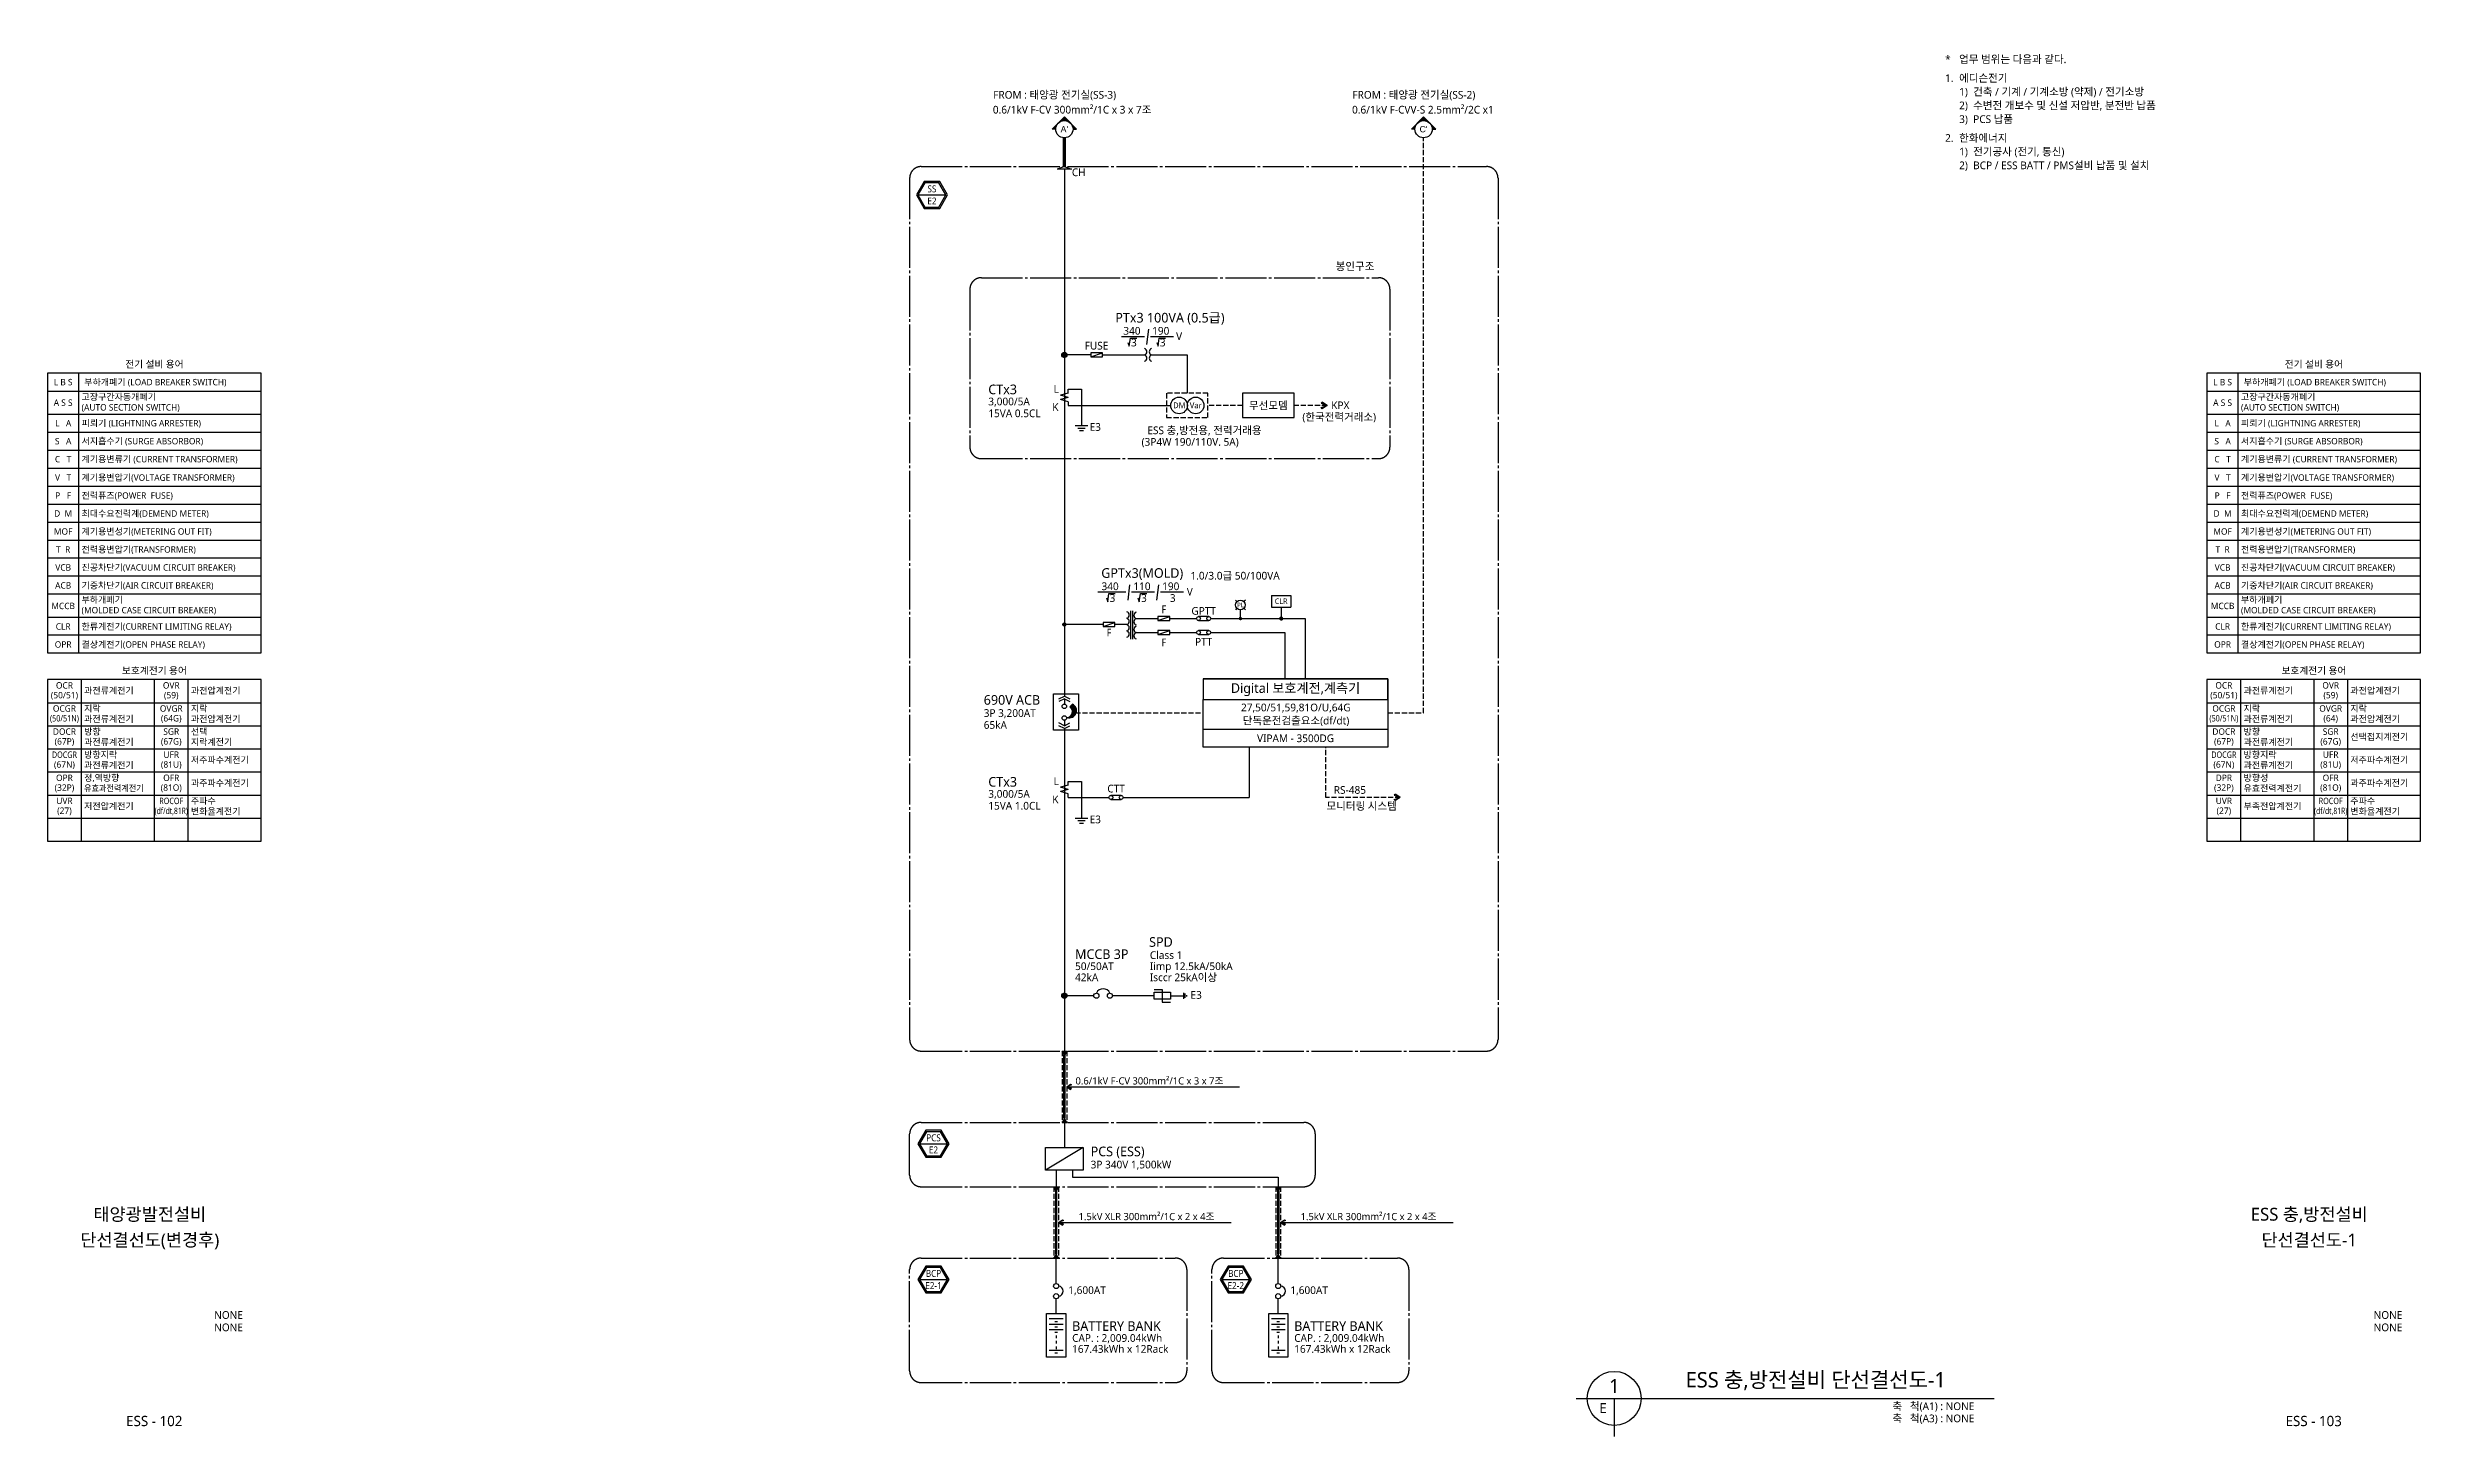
# Model space of a CAD drawing. Header units: millimetres. Extents: x 6276 to 501578, y 2533 to 56800.
# Drawn here: x 157590 to 250010, y 2695 to 56800 of the extents above; entities that cross this region are included whole.
import ezdxf
from ezdxf.enums import TextEntityAlignment as Align

# ---------------------------------------------------------------- set-up
doc = ezdxf.new("R2010")
doc.units = ezdxf.units.MM
doc.header["$LTSCALE"] = 100
doc.set_wipeout_variables(frame=1)
for name, pattern in [('C4', [19, 16, -1, 1, -1]), ('HIDDEN', [0.375, 0.25, -0.125]), ('LH2', [2.75, 2, -0.75])]:
    doc.linetypes.add(name, pattern=pattern)
for name, color, linetype in [('E-ELEC', 3, 'Continuous'), ('E-LINE', 4, 'Continuous'), ('E-TABL', 1, 'Continuous'), ('E-TEXT', 7, 'Continuous'), ('도면 TITLE', 4, 'Continuous')]:
    doc.layers.add(name, color=color, linetype=linetype)
doc.styles.add('aar', font='arial.ttf')
doc.styles.add('MG', font='malgun.ttf')

msp = doc.modelspace()

# ---------------------------------------------------------------- hatches: boundary and pattern name
at = {"layer": 'E-ELEC'}
msp.add_hatch(color=256, dxfattribs=at).paths.add_polyline_path([(197508, 31223), (197403, 31118, -0.720759), (197298, 30698, 0.926031)])
at = {"layer": 'E-LINE'}
for points in [[(197193, 17552), (197102, 17710), (197284, 17710)], [(197193, 15088), (197102, 14931), (197284, 14931)], [(196875, 12267), (196784, 12425), (196966, 12425)], [(205524, 12267), (205433, 12425), (205615, 12425)], [(196875, 9803), (196784, 9646), (196966, 9646)], [(205524, 9803), (205433, 9646), (205615, 9646)]]:
    msp.add_hatch(color=256, dxfattribs=at).paths.add_polyline_path(points)

# ---------------------------------------------------------------- linework, layer by layer
at = {"layer": 'E-ELEC'}
for p, q in [((196720, 53617), (197193, 54097)), ((196856, 53617), (196720, 53617)), ((197666, 53617), (197193, 54097)), ((197530, 53617), (197666, 53617)), ((210710, 53617), (211183, 54097)), ((210846, 53617), (210710, 53617)), ((211656, 53617), (211183, 54097)), ((211520, 53617), (211656, 53617)), ((198218, 44900), (198218, 44748)), ((198674, 44900), (198218, 44900)), ((198218, 44748), (198674, 44748)), ((198674, 44748), (198674, 44900)), ((197613, 42069), (198105, 42069)), ((197712, 41972), (198006, 41972)), ((197785, 41876), (197933, 41876)), ((205262, 35457), (205262, 34996)), ((205262, 35457), (206017, 35457)), ((206017, 35457), (206017, 34996)), ((198704, 34400), (198704, 34248)), ((199160, 34400), (198704, 34400)), ((198704, 34248), (199160, 34248)), ((199160, 34248), (199160, 34400)), ((199772, 34850), (199772, 33748)), ((199846, 34850), (199846, 33748)), ((200839, 34631), (200839, 34479)), ((201295, 34631), (200839, 34631)), ((200839, 34479), (201295, 34479)), ((201295, 34479), (201295, 34631)), ((202818, 34631), (202418, 34631)), ((202418, 34479), (202818, 34479)), ((204051, 34555), (204051, 34897)), ((205262, 34996), (206017, 34996)), ((205640, 34996), (205640, 34555)), ((200839, 34088), (200839, 33936)), ((201295, 34088), (200839, 34088)), ((200839, 33936), (201295, 33936)), ((201295, 33936), (201295, 34088)), ((202818, 34088), (202418, 34088)), ((202418, 33936), (202818, 33936)), ((196983, 31433), (197193, 31538)), ((197193, 31433), (196983, 31328)), ((197193, 31538), (197403, 31433)), ((197193, 31433), (197193, 31223)), ((197193, 31433), (197403, 31328)), ((197193, 30593), (197193, 30383)), ((197403, 31118), (197508, 31223)), ((197193, 30383), (196983, 30488)), ((197193, 30278), (196983, 30383)), ((197193, 30383), (197403, 30488)), ((197193, 30278), (197403, 30383)), ((199407, 27664), (199006, 27664)), ((199006, 27512), (199407, 27512)), ((197613, 26783), (198105, 26783)), ((197712, 26687), (198006, 26687)), ((197785, 26591), (197933, 26591)), ((198339, 19864), (197193, 19864)), ((200687, 19864), (199069, 19864)), ((201327, 19864), (201844, 19864)), ((201844, 19748), (201844, 19979)), ((201901, 19777), (201901, 19950)), ((201959, 19835), (201959, 19892)), ((197931, 13957), (196455, 13066)), ((196502, 5781), (196502, 7489)), ((196502, 7489), (197249, 7489)), ((197249, 7489), (197249, 5781)), ((205151, 5781), (205151, 7489)), ((205151, 7489), (205898, 7489)), ((205898, 7489), (205898, 5781)), ((197142, 7275), (196608, 7275)), ((197142, 7062), (196608, 7062)), ((197142, 6848), (196608, 6848)), ((196929, 7168), (196822, 7168)), ((196929, 6955), (196822, 6955)), ((196929, 6741), (196822, 6741)), ((196875, 6635), (196875, 6528)), ((205791, 7275), (205257, 7275)), ((205791, 7062), (205257, 7062)), ((205791, 6848), (205257, 6848)), ((205578, 7168), (205471, 7168)), ((205578, 6955), (205471, 6955)), ((205578, 6741), (205471, 6741)), ((205524, 6635), (205524, 6528)), ((197249, 5781), (196502, 5781)), ((197142, 6048), (196608, 6048)), ((196929, 5941), (196822, 5941)), ((196875, 6421), (196875, 6314)), ((196875, 6208), (196875, 6101)), ((205898, 5781), (205151, 5781)), ((205791, 6048), (205257, 6048)), ((205578, 5941), (205471, 5941)), ((205524, 6421), (205524, 6314)), ((205524, 6208), (205524, 6101))]:
    msp.add_line(p, q, dxfattribs=at)
at = {"layer": 'E-ELEC', "linetype": 'Continuous'}
for p, q in [((197194, 52161), (196911, 52053)), ((197475, 52053), (196911, 52053)), ((198218, 44748), (198674, 44900)), ((203915, 35216), (203852, 35277)), ((204247, 35277), (204185, 35218)), ((198704, 34248), (199160, 34400)), ((200839, 34479), (201295, 34631)), ((203914, 34955), (203852, 34895)), ((204247, 34895), (204186, 34954)), ((200839, 33936), (201295, 34088))]:
    msp.add_line(p, q, dxfattribs=at)
at = {"layer": 'E-ELEC', "ltscale": 10}
for p, q in [((200687, 20107), (201007, 20107)), ((201007, 20107), (201007, 19620)), ((201007, 19620), (201327, 19620))]:
    msp.add_line(p, q, dxfattribs=at)
at = {"layer": 'E-ELEC', "linetype": 'Continuous'}
msp.add_lwpolyline([(197192, 52161), (197475, 52053)], dxfattribs=at)
at = {"layer": 'E-ELEC', "linetype": 'Continuous', "const_width": 121}
for points in [[(197133, 44824, 1), (197253, 44824, 1)], [(197133, 19864, 1), (197253, 19864, 1)]]:
    msp.add_lwpolyline(points, format="xyb", close=True, dxfattribs=at)
at = {"layer": 'E-ELEC'}
for points, const_width in [([(197153, 34324, 1), (197233, 34324, 1)], 80), ([(204018, 34555, -1), (204084, 34555, -1)], 66.7), ([(205600, 34555, 1), (205680, 34555, 1)], 80)]:
    msp.add_lwpolyline(points, format="xyb", close=True, dxfattribs=dict(at, const_width=const_width))
at = {"layer": 'E-ELEC', "ltscale": 10}
msp.add_lwpolyline([(200687, 20001), (201327, 20001), (201327, 19726), (200687, 19726)], close=True, dxfattribs=at)
at = {"layer": 'E-ELEC'}
msp.add_lwpolyline([(196455, 13957), (197931, 13957), (197931, 13066), (196455, 13066)], close=True, dxfattribs=at)
at = {"layer": 'E-ELEC', "linetype": 'Continuous'}
for centre, radius in [((197193, 53617), 337), ((211183, 53617), 337), ((204051, 35085), 188)]:
    msp.add_circle(centre, radius, dxfattribs=at)
at = {"layer": 'E-ELEC'}
for centre, radius in [((197193, 44824), 101), ((197193, 44824), 67.9), ((197193, 44824), 40.3), ((201659, 42856), 324), ((202307, 42856), 324), ((197193, 34324), 53.5), ((202418, 34555), 76), ((202818, 34555), 76), ((202418, 34012), 76), ((202818, 34012), 76), ((197193, 31136), 87.5), ((197193, 30681), 87.5), ((199006, 27588), 76), ((199407, 27588), 76), ((197193, 19864), 101), ((197193, 19864), 101), ((197193, 19864), 40.3), ((197193, 19864), 40.3), ((198439, 19864), 100), ((198969, 19864), 100), ((196875, 8556), 100), ((205524, 8556), 100), ((196875, 8160), 100), ((205524, 8160), 100)]:
    msp.add_circle(centre, radius, dxfattribs=at)
for centre, radius, start, end in [((200284, 44948), 127, 284.17223, 75.82777), ((200284, 44701), 127, 284.17223, 75.82777), ((200623, 44948), 127, 104.17223, 255.82777), ((200623, 44701), 127, 104.17223, 255.82777), ((199592, 34694), 127, 284.17223, 75.82777), ((199592, 34447), 127, 284.17223, 75.82777), ((199592, 34200), 127, 284.17223, 75.82777), ((200026, 34679), 127, 104.17223, 255.82777), ((200026, 34431), 127, 104.17223, 255.82777), ((200026, 34135), 127, 104.17223, 255.82777), ((199592, 33953), 127, 284.17223, 75.82777), ((200026, 33888), 127, 104.17223, 255.82777), ((197383, 30969), 283, 252.5973, 63.79989), ((197281, 30926), 228, 274.39871, 57.52881), ((198704, 19852), 287, 22.9493, 157.0507), ((196951, 8358), 200, 276.97298, 83.02702), ((205600, 8358), 200, 276.97298, 83.02702)]:
    msp.add_arc(centre, radius, start, end, dxfattribs=at)
for points in [[(196720, 53617), (196856, 53617), (196947, 53847)], [(196959, 53859), (197193, 53954), (197193, 54097)], [(197427, 53859), (197193, 53954), (197193, 54097)], [(197666, 53617), (197530, 53617), (197439, 53847)], [(210710, 53617), (210846, 53617), (210937, 53847)], [(210949, 53859), (211183, 53954), (211183, 54097)], [(211417, 53859), (211183, 53954), (211183, 54097)], [(211656, 53617), (211520, 53617), (211429, 53847)]]:
    msp.add_solid(points, dxfattribs=at)
at = {"layer": 'E-LINE'}
for p, q in [((198218, 44824), (197193, 44824)), ((198674, 44824), (200315, 44824)), ((200592, 44824), (201978, 44824)), ((197347, 43338), (197347, 43490)), ((197347, 43490), (197859, 43490)), ((197859, 43490), (197859, 42069)), ((197347, 43338), (197039, 43253)), ((197347, 43169), (197039, 43253)), ((197347, 43169), (197039, 43084)), ((197347, 43000), (197039, 43084)), ((197347, 42994), (197347, 42856)), ((197347, 42856), (201335, 42856)), ((198704, 34324), (197193, 34324)), ((199623, 34324), (199160, 34324)), ((199995, 34555), (200839, 34555)), ((201295, 34555), (202342, 34555)), ((202894, 34555), (206570, 34555)), ((206570, 34555), (206570, 32210)), ((199995, 34012), (200839, 34012)), ((201295, 34012), (202342, 34012)), ((202894, 34012), (205775, 34012)), ((205775, 34012), (205775, 32210)), ((197347, 28069), (197039, 27985)), ((197347, 27900), (197039, 27985)), ((197347, 27900), (197039, 27816)), ((197347, 27731), (197039, 27816)), ((197347, 28069), (197347, 28205)), ((197347, 28205), (197859, 28205)), ((197347, 27588), (197347, 27731)), ((197859, 28205), (197859, 26783)), ((197193, 14931), (197193, 13957)), ((196875, 13066), (196875, 12425)), ((196875, 7489), (196875, 8059)), ((205524, 7489), (205524, 8059))]:
    msp.add_line(p, q, dxfattribs=at)
at = {"layer": 'E-LINE', "linetype": 'Continuous'}
for p, q in [((204395, 29551), (204395, 27588)), ((197347, 27588), (198930, 27588)), ((199483, 27588), (204395, 27588))]:
    msp.add_line(p, q, dxfattribs=at)
at = {"layer": 'E-LINE', "const_width": 130}
msp.add_lwpolyline([(197193, 53280), (197193, 52160)], dxfattribs=at)
at = {"layer": 'E-LINE'}
for points in [[(197193, 52053), (197193, 31538)], [(197193, 30278), (197193, 17710)], [(197511, 13066), (197511, 12794), (205524, 12794), (205524, 12425)]]:
    msp.add_lwpolyline(points, dxfattribs=at)
at = {"layer": 'E-LINE', "ltscale": 2}
for points in [[(201978, 44824), (201978, 43328)], [(196875, 8656), (196875, 9646)], [(205524, 8656), (205524, 9646)]]:
    msp.add_lwpolyline(points, dxfattribs=at)
at = {"layer": 'E-LINE'}
for points in [[(197193, 17552), (197102, 17710), (197284, 17710)], [(197193, 15088), (197102, 14931), (197284, 14931)], [(196875, 12267), (196784, 12425), (196966, 12425)], [(205524, 12267), (205433, 12425), (205615, 12425)], [(196875, 9803), (196784, 9646), (196966, 9646)], [(205524, 9803), (205433, 9646), (205615, 9646)]]:
    msp.add_lwpolyline(points, close=True, dxfattribs=at)
at = {"layer": 'E-LINE', "ltscale": 0.9, "const_width": 100, "flags": 128}
msp.add_lwpolyline([(197193, 17552), (197193, 15088)], dxfattribs=at)
at = {"layer": 'E-LINE', "linetype": 'HIDDEN', "ltscale": 7, "const_width": 100, "flags": 128}
for points in [[(196875, 12267), (196875, 9803)], [(205524, 12267), (205524, 9803)]]:
    msp.add_lwpolyline(points, dxfattribs=at)
at = {"layer": 'E-LINE'}
msp.add_circle((197193, 34324), 63, dxfattribs=at)
at = {"layer": 'E-TABL', "linetype": 'C4'}
for p, q in [((191618, 52161), (213632, 52161)), ((191168, 51711), (191168, 18160)), ((214082, 51711), (214082, 18160)), ((193513, 47381), (193513, 41235)), ((193963, 47831), (209424, 47831)), ((209874, 47381), (209874, 41235)), ((193963, 40785), (209424, 40785)), ((191618, 17710), (213632, 17710)), ((191618, 14931), (206514, 14931)), ((191618, 12425), (206514, 12425)), ((191618, 9646), (201513, 9646)), ((203391, 9646), (210162, 9646)), ((201963, 9196), (201963, 5250)), ((210612, 9196), (210612, 5250)), ((191618, 4800), (201513, 4800)), ((203391, 4800), (210162, 4800))]:
    msp.add_line(p, q, dxfattribs=at)
at = {"layer": 'E-TABL', "linetype": 'Continuous'}
for p, q in [((191491, 51056), (192580, 51056)), ((191552, 14097), (192641, 14097))]:
    msp.add_line(p, q, dxfattribs=at)
at = {"layer": 'E-TABL', "linetype": 'LH2'}
for p, q in [((204131, 42856), (202785, 42856)), ((207426, 42856), (206144, 42856)), ((197622, 30881), (202598, 30881)), ((207370, 27588), (207370, 29551)), ((210273, 27588), (207370, 27588)), ((210084, 27714), (210041, 27671)), ((210041, 27671), (210273, 27588)), ((210041, 27504), (210273, 27588)), ((210084, 27461), (210041, 27504)), ((210273, 27588), (210084, 27714)), ((210273, 27588), (210084, 27461)), ((197102, 17710), (197102, 14931)), ((197284, 17710), (197284, 14931)), ((196784, 12425), (196784, 9646)), ((196966, 12425), (196966, 9646)), ((205433, 12425), (205433, 9646)), ((205615, 12425), (205615, 9646))]:
    msp.add_line(p, q, dxfattribs=at)
at = {"layer": 'E-TABL'}
for p, q in [((207237, 42983), (207194, 42939)), ((207194, 42939), (207426, 42856)), ((207194, 42773), (207426, 42856)), ((207237, 42729), (207194, 42773)), ((207426, 42856), (207237, 42983)), ((207426, 42856), (207237, 42729)), ((202598, 32210), (208733, 32210)), ((202606, 32210), (209788, 32210)), ((209788, 32210), (209788, 29551)), ((202598, 31409), (208733, 31409)), ((202606, 31409), (209788, 31409)), ((208733, 30235), (202598, 30235)), ((209788, 30235), (202606, 30235)), ((197284, 16320), (204009, 16320)), ((196966, 11035), (203691, 11035)), ((205615, 11035), (212340, 11035))]:
    msp.add_line(p, q, dxfattribs=at)
at = {"layer": 'E-TABL', "color": 7, "linetype": 'Continuous'}
for p, q in [((191552, 8812), (192641, 8812)), ((203325, 8812), (204414, 8812))]:
    msp.add_line(p, q, dxfattribs=at)
at = {"layer": 'E-TABL', "linetype": 'LH2'}
msp.add_lwpolyline([(209788, 30881), (211183, 30881), (211183, 53280)], dxfattribs=at)
at = {"layer": 'E-TABL', "color": 7, "linetype": 'Continuous'}
for points in [[(191733, 51581), (191429, 51056), (191733, 50531), (192339, 50531), (192642, 51056), (192339, 51581)], [(191794, 14622), (191490, 14097), (191794, 13571), (192400, 13571), (192703, 14097), (192400, 14622)], [(191794, 9337), (191490, 8812), (191794, 8286), (192400, 8286), (192703, 8812), (192400, 9337)], [(203567, 9337), (203263, 8812), (203567, 8286), (204173, 8286), (204477, 8812), (204173, 9337)]]:
    msp.add_lwpolyline(points, close=True, dxfattribs=at)
at = {"layer": 'E-TABL', "linetype": 'Continuous'}
for points in [[(191764, 51528), (191491, 51056), (191764, 50585), (192308, 50585), (192580, 51056), (192308, 51528)], [(196765, 31628), (197742, 31628), (197742, 30205), (196765, 30205)], [(191825, 14568), (191552, 14097), (191825, 13625), (192369, 13625), (192641, 14097), (192369, 14568)], [(191825, 9283), (191552, 8812), (191825, 8340), (192369, 8340), (192641, 8812), (192369, 9283)], [(203598, 9283), (203325, 8812), (203598, 8340), (204142, 8340), (204414, 8812), (204142, 9283)]]:
    msp.add_lwpolyline(points, close=True, dxfattribs=at)
at = {"layer": 'E-TABL'}
for points in [[(157590, 33215), (165910, 33215), (165910, 44115), (157590, 44115)], [(241690, 33215), (250010, 33215), (250010, 44115), (241690, 44115)], [(206144, 43328), (204131, 43328), (204131, 42384), (206144, 42384)], [(202598, 31409), (209788, 31409), (209788, 32210), (202598, 32210)], [(209788, 29551), (202598, 29551), (202598, 31409), (209788, 31409)], [(197474, 16388), (197284, 16320), (197438, 16424)], [(197284, 16320), (197438, 16217), (197474, 16252)], [(197156, 11104), (196966, 11035), (197121, 11139)], [(205805, 11104), (205615, 11035), (205770, 11139)], [(196966, 11035), (197121, 10932), (197156, 10967)], [(205615, 11035), (205770, 10932), (205805, 10967)]]:
    msp.add_lwpolyline(points, close=True, dxfattribs=at)
for points in [[(158813, 33215), (158813, 44115)], [(242913, 33215), (242913, 44115)], [(157590, 43415), (165910, 43415)], [(157590, 42515), (165910, 42515)], [(241690, 43415), (250010, 43415)], [(241690, 42515), (250010, 42515)], [(157590, 41815), (165910, 41815)], [(241690, 41815), (250010, 41815)], [(157590, 41115), (165910, 41115)], [(241690, 41115), (250010, 41115)], [(157590, 40415), (165910, 40415)], [(241690, 40415), (250010, 40415)], [(157590, 39715), (165910, 39715)], [(157590, 39015), (165910, 39015)], [(241690, 39715), (250010, 39715)], [(241690, 39015), (250010, 39015)], [(157590, 38315), (165910, 38315)], [(241690, 38315), (250010, 38315)], [(157590, 37615), (165910, 37615)], [(241690, 37615), (250010, 37615)], [(157590, 36915), (165910, 36915)], [(157590, 36215), (165910, 36215)], [(241690, 36915), (250010, 36915)], [(241690, 36215), (250010, 36215)], [(157590, 35515), (165910, 35515)], [(241690, 35515), (250010, 35515)], [(157590, 34615), (165910, 34615)], [(241690, 34615), (250010, 34615)], [(157590, 33915), (165910, 33915)], [(241690, 33915), (250010, 33915)], [(165910, 25879), (165910, 32179), (157590, 32179), (157590, 25879)], [(158913, 25879), (158913, 32179)], [(161750, 32179), (161750, 25879)], [(163073, 25879), (163073, 32179)], [(250010, 25879), (250010, 32179), (241690, 32179), (241690, 25879)], [(243013, 25879), (243013, 32179)], [(245850, 32179), (245850, 25879)], [(247173, 25879), (247173, 32179)], [(157590, 31279), (165910, 31279)], [(241690, 31279), (250010, 31279)], [(157590, 30379), (165910, 30379)], [(241690, 30379), (250010, 30379)], [(157590, 29479), (165910, 29479)], [(241690, 29479), (250010, 29479)], [(157590, 28579), (165910, 28579)], [(241690, 28579), (250010, 28579)], [(157590, 27679), (165910, 27679)], [(241690, 27679), (250010, 27679)], [(157590, 26779), (165910, 26779)], [(157590, 25879), (165910, 25879)], [(241690, 26779), (250010, 26779)], [(241690, 25879), (250010, 25879)]]:
    msp.add_lwpolyline(points, dxfattribs=at)
at = {"layer": 'E-TABL', "linetype": 'LH2'}
msp.add_lwpolyline([(202785, 43328), (201172, 43328), (201172, 42384), (202785, 42384)], close=True, dxfattribs=at)
at = {"layer": 'E-TABL', "linetype": 'C4'}
for points in [[(191168, 12875), (191168, 14481)], [(206964, 14481), (206964, 12875)], [(191168, 5250), (191168, 9196)], [(202941, 5250), (202941, 9196)]]:
    msp.add_lwpolyline(points, dxfattribs=at)
for centre, start, end in [((191618, 51711), 90, 180), ((213632, 51711), 0, 90), ((193963, 47381), 90, 180), ((209424, 47381), 0, 90), ((193963, 41235), 180, 270), ((209424, 41235), 270, 0), ((191618, 18160), 180, 270), ((191618, 14481), 90, 180), ((206514, 14481), 0, 90), ((191618, 12875), 180, 270), ((206514, 12875), 270, 0), ((191618, 9196), 90, 180), ((201513, 9196), 0, 90), ((203391, 9196), 90, 180), ((210162, 9196), 0, 90), ((191618, 5250), 180, 270), ((201513, 5250), 270, 0), ((203391, 5250), 180, 270), ((210162, 5250), 270, 0)]:
    msp.add_arc(centre, 450, start, end, dxfattribs=at)
at = {"layer": 'E-TABL', "linetype": 'C4', "ltscale": 1.5}
msp.add_arc((213632, 18160), 450, 270, 0, dxfattribs=at)
at = {"layer": 'E-TEXT'}
for p, q in [((199424, 45548), (200316, 45548)), ((200465, 45824), (200392, 45227)), ((200546, 45548), (201438, 45548)), ((198496, 35597), (199584, 35597)), ((199733, 35874), (199660, 35277)), ((199814, 35597), (200706, 35597)), ((200855, 35874), (200782, 35277)), ((200936, 35597), (201828, 35597))]:
    msp.add_line(p, q, dxfattribs=at)
for points in [[(199669, 45309), (199722, 45163), (199763, 45478), (200010, 45478)], [(200791, 45309), (200844, 45163), (200885, 45478), (201132, 45478)], [(198835, 35358), (198887, 35212), (198928, 35527), (199176, 35527)], [(200059, 35358), (200112, 35212), (200153, 35527), (200400, 35527)]]:
    msp.add_lwpolyline(points, dxfattribs=at)
at = {"layer": '도면 TITLE'}
for p, q in [((217124, 4180), (233408, 4180)), ((218609, 4180), (218609, 2695))]:
    msp.add_line(p, q, dxfattribs=at)
msp.add_circle((218609, 4180), 1050, dxfattribs=at)

# ---------------------------------------------------------------- texts
at = {"layer": 'E-ELEC', "style": 'MG'}
for s, p in [('DM', (201430, 42747)), ('Var', (202078, 42747))]:
    msp.add_text(s, height=226.2, dxfattribs=at).set_placement(p)
for s, height, p in [('PL', 174.8, (204056, 34999)), ('CLR', 209.8, (205635, 35128))]:
    msp.add_text(s, height=height, dxfattribs=at).set_placement(p, align=Align.CENTER)
at = {"layer": 'E-TEXT', "style": 'MG'}
for s, height, p in [('0.6/1kV F-CV 300mm²/1C x 3 x 7조', 300, (194408, 54226)), ('FROM : 태양광 전기실(SS-3)', 300, (194422, 54805)), ('0.6/1kV F-CVV-S 2.5mm²/2C x1', 300, (208398, 54226)), ('FROM : 태양광 전기실(SS-2)', 300, (208412, 54805)), ('CH', 300, (197485, 51788)), ('PTx3 100VA (0.5급)', 375, (199177, 46087)), ('340', 300, (199490, 45613)), ('3', 300, (199790, 45156)), ('190', 300, (200612, 45613)), ('3', 300, (200912, 45156)), ('V', 300, (201545, 45402)), ('CTx3', 375, (194231, 43294)), ('(한국전력거래소)', 300, (206463, 42259)), ('KPX', 300, (207588, 42712)), ('340', 300, (198640, 35663)), ('3', 300, (198955, 35205)), ('110', 300, (199880, 35663)), ('3', 300, (200180, 35205)), ('190', 300, (201002, 35663)), ('3', 300, (201302, 35205)), ('V', 300, (201960, 35451)), ('690V ACB', 375, (194053, 31199)), ('CTx3', 375, (194231, 28008)), ('RS-485', 300, (207687, 27730)), ('모니터링 시스템', 300, (207403, 27106)), ('MCCB 3P', 375, (197610, 21296)), ('SPD', 375, (200494, 21770)), ('Class 1', 300, (200523, 21296)), ('Iimp 12.5kA/50kA', 300, (200523, 20864)), ('Isccr 25kA이상', 300, (200523, 20431)), ('E3', 300, (202106, 19746)), ('0.6/1kV F-CV 300mm²/1C x 3 x 7조', 280, (197627, 16408)), ('PCS (ESS)', 375, (198217, 13613)), ('1.5kV XLR 300mm²/1C x 2 x 4조', 280, (197746, 11123)), ('1.5kV XLR 300mm²/1C x 2 x 4조', 280, (206395, 11123)), ('1,600AT', 300, (197344, 8246)), ('1,600AT', 300, (205993, 8246)), ('CAP. : 2,009.04kWh', 300, (197496, 6384)), ('BATTERY BANK', 375, (197495, 6811)), ('CAP. : 2,009.04kWh', 300, (206145, 6384)), ('BATTERY BANK', 375, (206144, 6811)), ('167.43kWh x 12Rack', 300, (197496, 5957)), ('167.43kWh x 12Rack', 300, (206145, 5957))]:
    msp.add_text(s, height=height, dxfattribs=at).set_placement(p)
at = {"layer": 'E-TEXT'}
for s, height, style, p in [("A'", 245, 'aar', (197193, 53617)), ("C'", 245, 'aar', (211183, 53617)), ('FUSE', 300, 'MG', (198446, 45184)), ('전기 설비 용어', 270, 'MG', (161756, 44471)), ('전기 설비 용어', 270, 'MG', (245856, 44471)), ('L B S', 250, 'MG', (158201, 43765)), ('L B S', 250, 'MG', (242301, 43765)), ('A S S', 250, 'MG', (158201, 42965)), ('A S S', 250, 'MG', (242301, 42965)), ('S   A', 250, 'MG', (158201, 41465)), ('L   A', 250, 'MG', (158201, 42165)), ('S   A', 250, 'MG', (242301, 41465)), ('L   A', 250, 'MG', (242301, 42165)), ('C   T', 250, 'MG', (158201, 40765)), ('C   T', 250, 'MG', (242301, 40765)), ('V   T', 250, 'MG', (158201, 40047)), ('V   T', 250, 'MG', (242301, 40047)), ('P   F', 250, 'MG', (158201, 39347)), ('P   F', 250, 'MG', (242301, 39347)), ('MOF', 250, 'MG', (158201, 37947)), ('D  M', 250, 'MG', (158201, 38647)), ('MOF', 250, 'MG', (242301, 37947)), ('D  M', 250, 'MG', (242301, 38647)), ('T  R', 250, 'MG', (158201, 37247)), ('T  R', 250, 'MG', (242301, 37247)), ('VCB', 250, 'MG', (158201, 36547)), ('GPTx3(MOLD)', 375, 'MG', (200226, 36291)), ('VCB', 250, 'MG', (242301, 36547)), ('MCCB', 250, 'MG', (158201, 35047)), ('ACB', 250, 'MG', (158201, 35847)), ('MCCB', 250, 'MG', (242301, 35047)), ('ACB', 250, 'MG', (242301, 35847)), ('CLR', 250, 'MG', (158201, 34247)), ('GPTT', 300, 'MG', (202618, 34854)), ('CLR', 250, 'MG', (242301, 34247)), ('OPR', 250, 'MG', (158201, 33547)), ('PTT', 300, 'MG', (202618, 33650)), ('OPR', 250, 'MG', (242301, 33547)), ('보호계전기 용어', 270, 'MG', (161756, 32535)), ('보호계전기 용어', 270, 'MG', (245856, 32535)), ('(50/51)', 250, 'MG', (158251, 31546)), ('OCR', 250, 'MG', (158251, 31953)), ('OVR', 250, 'MG', (162411, 31953)), ('(59)', 250, 'MG', (162411, 31546)), ('Digital 보호계전,계측기', 375, 'MG', (206197, 31809)), ('(50/51)', 250, 'MG', (242351, 31546)), ('OCR', 250, 'MG', (242351, 31953)), ('OVR', 250, 'MG', (246511, 31953)), ('(59)', 250, 'MG', (246511, 31546)), ('OCGR', 250, 'MG', (158251, 31053)), ('OVGR', 250, 'MG', (162411, 31053)), ('(64G)', 250, 'MG', (162411, 30646)), ('27,50/51,59,81O/U,64G', 300, 'MG', (206206, 31067)), ('단독운전검출요소(df/dt)', 300, 'MG', (206216, 30572)), ('OCGR', 250, 'MG', (242351, 31053)), ('OVGR', 250, 'MG', (246511, 31053)), ('(64)', 250, 'MG', (246511, 30646)), ('DOCR', 250, 'MG', (158251, 30153)), ('(67P)', 250, 'MG', (158251, 29746)), ('(67G)', 250, 'MG', (162411, 29746)), ('SGR', 250, 'MG', (162411, 30153)), ('VIPAM - 3500DG', 300, 'MG', (206197, 29893)), ('DOCR', 250, 'MG', (242351, 30153)), ('(67P)', 250, 'MG', (242351, 29746)), ('(67G)', 250, 'MG', (246511, 29746)), ('SGR', 250, 'MG', (246511, 30153)), ('(67N)', 250, 'MG', (158251, 28846)), ('(81U)', 250, 'MG', (162411, 28846)), ('UFR', 250, 'MG', (162411, 29253)), ('(67N)', 250, 'MG', (242351, 28846)), ('(81U)', 250, 'MG', (246511, 28846)), ('UFR', 250, 'MG', (246511, 29253)), ('(32P)', 250, 'MG', (158251, 27946)), ('OPR', 250, 'MG', (158251, 28353)), ('(81O)', 250, 'MG', (162411, 27946)), ('OFR', 250, 'MG', (162411, 28353)), ('CTT', 300, 'MG', (199206, 27933)), ('(32P)', 250, 'MG', (242351, 27946)), ('DPR', 250, 'MG', (242351, 28353)), ('(81O)', 250, 'MG', (246511, 27946)), ('OFR', 250, 'MG', (246511, 28353)), ('UVR', 250, 'MG', (158251, 27453)), ('(27)', 250, 'MG', (158251, 27046)), ('UVR', 250, 'MG', (242351, 27453)), ('(27)', 250, 'MG', (242351, 27046))]:
    msp.add_text(s, height=height, dxfattribs=dict(at, style=style)).set_placement(p, align=Align.MIDDLE)
at = {"layer": 'E-TEXT', "linetype": 'Continuous', "style": 'MG', "width": 0.9}
for s, p in [('SS', (192036, 51292)), ('E2', (192036, 50820)), ('PCS', (192097, 14332)), ('E2', (192097, 13861)), ('E2-1', (192097, 8576)), ('BCP', (192097, 9048)), ('E2-2', (203870, 8576)), ('BCP', (203870, 9048))]:
    msp.add_text(s, height=270, dxfattribs=at).set_placement(p, align=Align.MIDDLE)
at = {"layer": 'E-TEXT', "linetype": 'Continuous', "style": 'MG'}
for s, p in [('봉인구조', (207761, 48128)), ('3,000/5A', (194231, 42861)), ('15VA 0.5CL', (194231, 42399)), ('E3', (198178, 41868)), ('1.0/3.0급 50/100VA', (202105, 36075)), ('3P 3,200AT', (194053, 30725)), ('65kA', (194053, 30262)), ('3,000/5A', (194231, 27576)), ('15VA 1.0CL', (194231, 27114)), ('E3', (198178, 26583)), ('42kA', (197610, 20431)), ('50/50AT', (197610, 20864)), ('3P 340V 1,500kW', (198217, 13138))]:
    msp.add_text(s, height=300, dxfattribs=at).set_placement(p)
at = {"layer": 'E-TEXT', "style": 'MG'}
for s, height, p in [('부하개폐기 (LOAD BREAKER SWITCH)', 250, (159024, 43765)), ('부하개폐기 (LOAD BREAKER SWITCH)', 250, (243124, 43765)), ('(AUTO SECTION SWITCH)', 250, (158917, 42782)), ('고장구간자동개폐기', 250, (158917, 43189)), ('(AUTO SECTION SWITCH)', 250, (243017, 42782)), ('고장구간자동개폐기', 250, (243017, 43189)), ('피뢰기 (LIGHTNING ARRESTER)', 250, (158917, 42165)), ('서지흡수기 (SURGE ABSORBOR)', 250, (158917, 41465)), ('(3P4W 190/110V. 5A)', 300, (200200, 41437)), ('피뢰기 (LIGHTNING ARRESTER)', 250, (243017, 42165)), ('서지흡수기 (SURGE ABSORBOR)', 250, (243017, 41465)), ('계기용변류기 (CURRENT TRANSFORMER)', 250, (158917, 40765)), ('계기용변류기 (CURRENT TRANSFORMER)', 250, (243017, 40765)), ('계기용변압기(VOLTAGE TRANSFORMER)', 250, (158917, 40047)), ('계기용변압기(VOLTAGE TRANSFORMER)', 250, (243017, 40047)), ('전력퓨즈(POWER  FUSE)', 250, (158917, 39347)), ('전력퓨즈(POWER  FUSE)', 250, (243017, 39347)), ('계기용변성기(METERING OUT FIT)', 250, (158917, 37947)), ('최대수요전력계(DEMEND METER)', 250, (158917, 38647)), ('계기용변성기(METERING OUT FIT)', 250, (243017, 37947)), ('최대수요전력계(DEMEND METER)', 250, (243017, 38647)), ('전력용변압기(TRANSFORMER)', 250, (158917, 37247)), ('전력용변압기(TRANSFORMER)', 250, (243017, 37247)), ('진공차단기(VACUUM CIRCUIT BREAKER)', 250, (158917, 36547)), ('진공차단기(VACUUM CIRCUIT BREAKER)', 250, (243017, 36547)), ('부하개폐기', 250, (158917, 35289)), ('기중차단기(AIR CIRCUIT BREAKER)', 250, (158917, 35847)), ('부하개폐기', 250, (243017, 35289)), ('기중차단기(AIR CIRCUIT BREAKER)', 250, (243017, 35847)), ('(MOLDED CASE CIRCUIT BREAKER)', 250, (158917, 34882)), ('한류계전기(CURRENT LIMITING RELAY)', 250, (158917, 34247)), ('(MOLDED CASE CIRCUIT BREAKER)', 250, (243017, 34882)), ('한류계전기(CURRENT LIMITING RELAY)', 250, (243017, 34247)), ('결상계전기(OPEN PHASE RELAY)', 250, (158917, 33547)), ('결상계전기(OPEN PHASE RELAY)', 250, (243017, 33547)), ('과전류계전기', 250, (159017, 31750)), ('과전압계전기', 250, (163177, 31750)), ('과전류계전기', 250, (243117, 31750)), ('과전압계전기', 250, (247277, 31750)), ('과전류계전기', 250, (159017, 30646)), ('지락', 250, (159017, 31053)), ('과전압계전기', 250, (163177, 30646)), ('지락', 250, (163177, 31053)), ('과전류계전기', 250, (243117, 30646)), ('지락', 250, (243117, 31053)), ('과전압계전기', 250, (247277, 30646)), ('지락', 250, (247277, 31053)), ('과전류계전기', 250, (159017, 29746)), ('방향', 250, (159017, 30153)), ('선택', 250, (163177, 30153)), ('지락계전기', 250, (163177, 29746)), ('과전류계전기', 250, (243117, 29746)), ('방향', 250, (243117, 30153)), ('선택접지계전기', 250, (247277, 29950)), ('과전류계전기', 250, (159017, 28846)), ('방향지락', 250, (159017, 29253)), ('저주파수계전기', 250, (163177, 29050)), ('과전류계전기', 250, (243117, 28846)), ('방향지락', 250, (243117, 29253)), ('저주파수계전기', 250, (247277, 29050)), ('정,역방향', 250, (159017, 28353)), ('과주파수계전기', 250, (163177, 28150)), ('유효전력계전기', 250, (243117, 27946)), ('방향성', 250, (243117, 28353)), ('과주파수계전기', 250, (247277, 28150)), ('저전압계전기', 250, (159017, 27250)), ('주파수', 250, (163177, 27453)), ('변화율계전기', 250, (163177, 27046)), ('부족전압계전기', 250, (243117, 27250)), ('주파수', 250, (247277, 27453)), ('변화율계전기', 250, (247277, 27046))]:
    msp.add_text(s, height=height, dxfattribs=at).set_placement(p, align=Align.MIDDLE_LEFT)
for s, p in [('L', (196978, 43352)), ('K', (196965, 42646)), ('L', (196978, 28067)), ('K', (196965, 27361))]:
    msp.add_text(s, height=300, dxfattribs=at).set_placement(p, align=Align.RIGHT)
for s, p in [('무선모뎀', (205137, 42856)), ('ESS 충,방전용, 전력거래용', (202651, 41887))]:
    msp.add_text(s, height=300, dxfattribs=at).set_placement(p, align=Align.MIDDLE_CENTER)
for s, height, width, p in [('F', 300, 0.9, (201067, 34915)), ('F', 300, 0.9, (198932, 34008)), ('F', 300, 0.9, (201067, 33624)), ('(50/51N)', 250, 0.8, (158251, 30646)), ('(50/51N)', 250, 0.8, (242351, 30646)), ('DOCGR', 250, 0.8, (158251, 29253)), ('DOCGR', 250, 0.8, (242351, 29253)), ('(df/dt,81R)', 250, 0.65, (162411, 27046)), ('ROCOF', 250, 0.8, (162411, 27453)), ('(df/dt,81R)', 250, 0.65, (246511, 27046)), ('ROCOF', 250, 0.8, (246511, 27453))]:
    msp.add_text(s, height=height, dxfattribs=dict(at, width=width)).set_placement(p, align=Align.MIDDLE)
at = {"layer": 'E-TEXT', "style": 'MG', "width": 0.9}
msp.add_text('유효과전력계전기', height=250, dxfattribs=at).set_placement((159017, 27946), align=Align.MIDDLE_LEFT)
at = {"layer": '도면 TITLE', "style": 'MG'}
for s, height, p in [('태양광발전설비', 500, (161575, 11353)), ('ESS 충,방전설비', 500, (245675, 11353)), ('단선결선도(변경후)', 500, (161575, 10351)), ('단선결선도-1', 500, (245675, 10351)), ('ESS - 102', 400, (161750, 3300)), ('ESS - 103', 400, (245850, 3300))]:
    msp.add_text(s, height=height, dxfattribs=at).set_placement(p, align=Align.MIDDLE_CENTER)
for s, p in [('NONE', (165201, 7429)), ('NONE', (249301, 7429)), ('NONE', (165201, 6947)), ('NONE', (249301, 6947)), ('축   척(A1) : NONE', (232632, 3876)), ('축   척(A3) : NONE', (232632, 3401))]:
    msp.add_text(s, height=300, dxfattribs=at).set_placement(p, align=Align.MIDDLE_RIGHT)
for s, height, p in [('1', 544, (218609, 4664)), ('E', 389, (218171, 3802))]:
    msp.add_text(s, height=height, dxfattribs=at).set_placement(p, align=Align.MIDDLE)
msp.add_text('ESS 충,방전설비 단선결선도-1', height=600, dxfattribs=at).set_placement((221387, 4905), align=Align.MIDDLE_LEFT)

# ---------------------------------------------------------------- wipeouts: each hides what was drawn before it
msp.add_wipeout([(231250, 56800), (231250, 51733), (241050, 51733), (241050, 56800)]).dxf.layer = 'E-TABL'

# ---------------------------------------------------------------- next in the draw order: texts
at = {"layer": 'E-TEXT', "style": 'MG'}
for s, p in [('*', (231494, 56342)), ('업무 범위는 다음과 같다.', (232041, 56342)), ('1.', (231494, 55608)), ('에디슨전기', (232041, 55608)), ('2)', (232041, 54542)), ('1)', (232041, 55075)), ('수변전 개보수 및 신설 저압반, 분전반 납품', (232587, 54542)), ('건축 / 기계 / 기계소방 (약제) / 전기소방', (232587, 55075)), ('3)', (232041, 54008)), ('PCS 납품', (232587, 54008)), ('2.', (231494, 53275)), ('한화에너지', (232041, 53275)), ('1)', (232041, 52742)), ('전기공사 (전기, 통신)', (232587, 52742)), ('2)', (232041, 52208)), ('BCP / ESS BATT / PMS설비 납품 및 설치', (232587, 52208))]:
    msp.add_text(s, height=300, dxfattribs=at).set_placement(p, align=Align.MIDDLE_LEFT)

doc.saveas('drawing.dxf')
